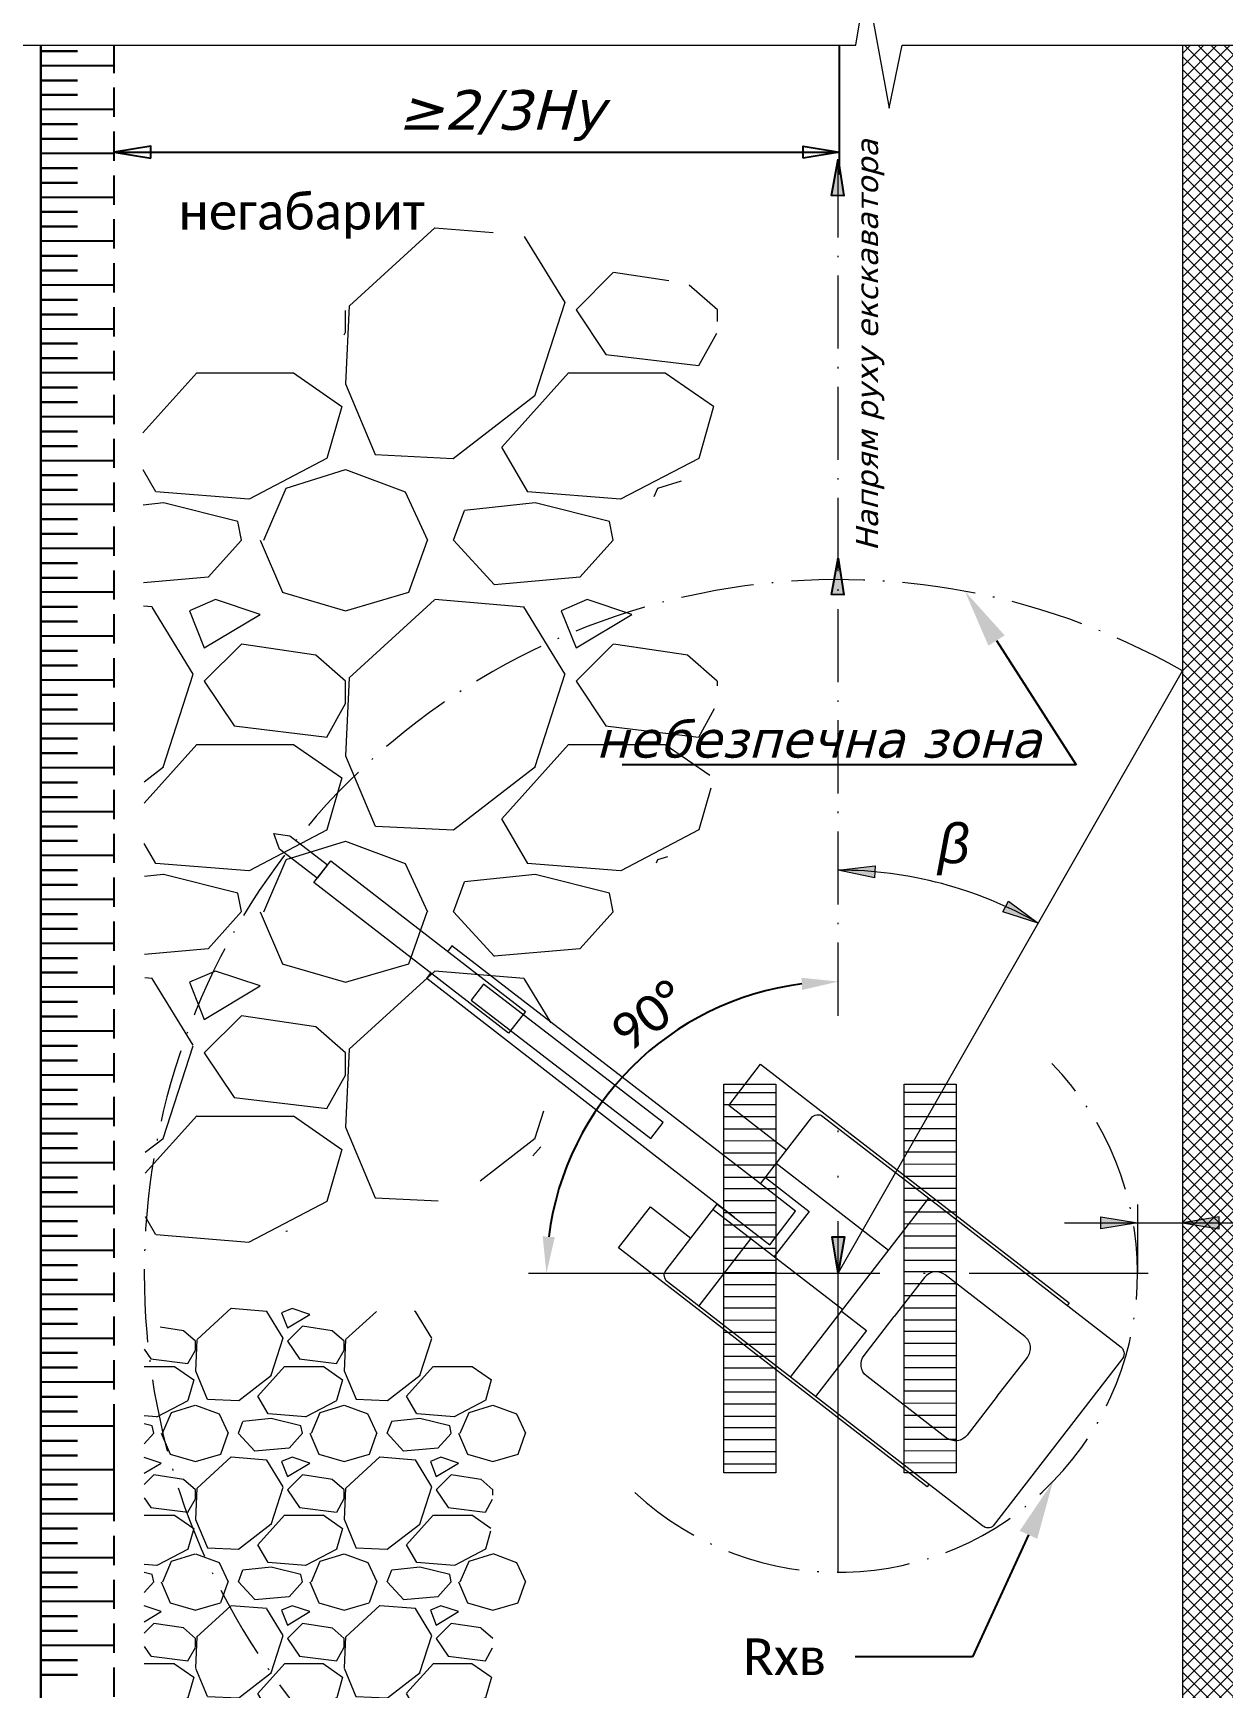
# Model space of a CAD drawing. Header units: millimetres. Extents: x -1138 to 1768, y 100 to 1081.
# Drawn here: x -378.8 to -297.5, y 165.4 to 278.5 of the extents above; entities that cross this region are included whole.
import ezdxf
from ezdxf import colors
from ezdxf.entities.mleader import LeaderData, LeaderLine
from ezdxf.math import Vec2, Vec3

# ---------------------------------------------------------------- set-up
doc = ezdxf.new("R2010")
doc.units = ezdxf.units.MM
for name, pattern in [('ACAD_ISO04W100', [30, 24, -3, 0, -3]), ('ACAD_ISO05W100', [33, 24, -3, 0, -3, 0, -3]), ('CENTER', [7.5, 5, -1.25, 0, -1.25]), ('JIS_02_2.0', [3, 2, -1])]:
    doc.linetypes.add(name, pattern=pattern)
doc.layers.add('ТРАНСПОРТ', color=7, linetype='Continuous')
doc.layers.add('Уступ', color=7, linetype='Continuous')
doc.styles.add('Arial_204I', font='ariali.ttf')
doc.styles.get("Standard").update_dxf_attribs({"font": 'calibri.ttf'})
doc.styles.add('стиль1', font='verdanai.ttf', dxfattribs={"height": 2.5})
doc.dimstyles.new('ISO-25', dxfattribs={"dimtxt": 2.5, "dimasz": 2.5, "dimexe": 1.25, "dimexo": 0.625, "dimtad": 1, "dimtxsty": 'Standard', "dimcen": 2.5, "dimadec": 0, "dimazin": 0, "dimtfac": 1, "dimtmove": 0, "dimatfit": 3, "dimfxl": 1, "dimarcsym": 0})

# ---------------------------------------------------------------- blocks, each defined once
blk = doc.blocks.new('A$C41F85E34')
at = {"layer": 'Уступ'}
h = blk.add_hatch(color=256, dxfattribs=at)
h.dxf.hatch_style = 1
h.paths.add_polyline_path([(-1.720662498809816, 1.813648412782413), (-2.022937234273627, 1.526871329647349), (2.273736754432321e-13, -1.70530256582424e-13)])
h.paths.add_polyline_path([(-1.418387763346004, 2.10042549591742), (-1.720662498809816, 1.813648412782385), (0, 2.842170943040401e-14)])
blk.add_lwpolyline([(0, 0), (-2.022937234273627, 1.526871329647349), (-1.418387763346004, 2.10042549591742), (0, 8.526512829121202e-14)], dxfattribs=at)
blk = doc.blocks.new('*D48')
at = {"color": 0, "lineweight": -2, "transparency": 16777216}
blk.add_arc((-323.8021399515753, 193.7548272816814), 19.93864909226224, 97.18872397422541, 172.8112760257746, dxfattribs=at)
at = {"color": 0, "lineweight": 20, "transparency": 16777216}
for points in [[(-326.3233440037932, 213.952592637792), (-326.2711004108675, 213.1208985525404), (-323.8021399515753, 213.6934763739436)], [(-343.1682112224343, 196.2237877409736), (-343.9999053076859, 196.2760313338994), (-343.7407890438375, 193.7548272816814)]]:
    blk.add_solid(points, dxfattribs=at)
at = {"layer": 'Defpoints', "color": 0, "lineweight": 20, "transparency": 16777216}
for p in [(-323.8021399515753, 269.9241574835062), (-323.8021399515753, 211.3619596713432), (-341.0695165826179, 203.7241518278125), (-344.971402949644, 193.7548272816814), (-302.6328769535065, 193.7548272816814)]:
    blk.add_point(p, dxfattribs=at)
at = {"color": 0, "lineweight": 20, "transparency": 16777216, "insert": (-336.7721724268692, 211.3266063665006), "char_height": 2.5, "attachment_point": 5, "rotation": 36.431672881922}
blk.add_mtext('90°', dxfattribs=at)

msp = doc.modelspace()

# ---------------------------------------------------------------- hatches: boundary and pattern name
at = {"lineweight": 5}
h = msp.add_hatch(dxfattribs=at)
h.set_pattern_fill('ANSI37', color=253, scale=0.2)
h.set_pattern_definition([(45, (0, 0), (-0.4490128060534576, 0.4490128060534577), []), (135, (0, 0), (-0.4490128060534577, -0.4490128060534576), [])])
h.paths.add_polyline_path([(-278.0115783455054, 277.6986142535955), (-300.2899283114382, 277.6986142535954), (-300.2899283114382, 113.8046490047884), (-278.0115783455054, 113.8046490047884), (-278.0115783455054, 127.6688335725346)])
h.paths.add_polyline_path([(-298.4664873226681, 196.5646600228701), (-283.2568719380527, 196.5646600228701), (-283.2568719380527, 202.6223523305624), (-298.4664873226681, 202.6223523305624)], flags=24)
at = {"lineweight": 20}
h = msp.add_hatch(dxfattribs=at)
h.set_pattern_fill('GRAVEL', color=256)
h.set_pattern_definition([(228.0127875, (270.2580445669964, 218.3080988570845), (-203.2000000159581, -228.5999999858178), [3.4172144, -338.30483639565]), (184.969741, (267.9720445669964, 215.7680988570845), (304.799999879405, 25.40000144697924), [5.864047199999996, -580.5404889352395]), (132.5104471, (262.1300445669964, 215.2600988570845), (254.0000001072749, -279.3999999024596), [4.1348152, -409.347227941]), (267.273689, (252.2240445669964, 208.9100988570845), (25.40000005319725, 507.9999999973313), [5.340045199999997, -528.6643742573796]), (292.83365418, (251.9700445669964, 203.5760988570845), (-127.0000000106341, 304.7999999955546), [5.236336999999997, -518.3980774534396]), (357.2736889999999, (254.0020445669964, 198.7500988570845), (-507.9999999973313, 25.40000005319728), [5.340045199999997, -528.6643742573796]), (37.69424047, (259.3360445669964, 198.4960988570845), (-330.1999999853589, -254.0000000190041), [7.061936599999999, -699.1311531424701]), (72.25532837, (264.9240445669964, 202.8140988570845), (177.8000000477929, 558.7999999847885), [6.6671952, -660.05256601905]), (121.42956562, (266.9560445669964, 209.1640988570845), (-203.2000000288312, 330.1999999822602), [5.35813, -530.4554569871201]), (175.2363583, (264.1620445669964, 213.7360988570845), (279.3999999959952, -25.40000004389256), [6.117132799999997, -299.7393694999998]), (222.3974378, (258.0660445669964, 214.2440988570845), (-304.7999999902466, -279.4000000106399), [7.9107792, -783.16772512177]), (138.81407483, (277.3700445669964, 208.6560988570845), (-177.7999999893351, 152.4000000123918), [2.7000454, -267.30565824344]), (171.4692344, (275.3380445669964, 210.4340988570845), (330.2000000088966, -50.79999994237343), [5.1368198, -508.5463899704]), (225, (270.2580445669964, 211.1960988570845), (-3.552713678800501e-15, -25.40000000000239), [3.5920934, -32.32893108428]), (203.19859051, (268.4800445669964, 214.2440988570845), (127.0000000034609, 50.79999999109334), [1.934413199999999, -191.5062236889399]), (291.80140949, (266.7020445669964, 213.4820988570845), (-25.40000000531496, 76.19999999822872), [2.7356562, -134.0475299]), (30.96375653, (267.7180445669964, 210.9420988570845), (76.20000000186383, 50.79999999721125), [4.443196599999997, -143.6629815290999]), (161.56505118, (271.5280445669964, 213.2280988570845), (50.80000000132583, -25.39999999733753), [3.2128714, -77.10898116828]), (16.389540334, (251.9700445669964, 213.4820988570845), (254.0000000000014, 76.20000000000243), [4.50088, -445.58826672539]), (70.34617594, (256.2880445669964, 214.7520988570845), (-101.6000000092932, -279.3999999967041), [3.7759894, -373.822156782]), (293.19859051, (271.5280445669964, 218.3080988570845), (-50.79999999113262, 127.0000000035529), [3.868800999999999, -189.5718358889399]), (343.6104596700001, (273.0520445669964, 214.7520988570845), (-254.0000000053229, 76.19999998222859), [4.500879999999997, -445.5882667253998]), (339.44395478, (251.9700445669964, 197.7340988570845), (-126.9999999999986, 50.8000000000021), [4.340351999999996, -212.6773431310599]), (294.7751406, (256.0340445669964, 196.2100988570845), (-127.0000001511693, 279.3999999312726), [3.6367212, -360.0359338072]), (66.80140949, (271.7820445669964, 192.9080988570845), (50.79999999202298, 127.000000003193), [3.868801, -189.57183588894]), (17.35402464, (273.3060445669964, 196.4640988570845), (-330.1999999934302, -101.6000000213246), [4.257827400000001, -421.523759802]), (69.44395478, (259.3360445669964, 192.9080988570845), (-50.80000000088461, -126.9999999996463), [2.170176, -214.84751913106]), (101.309932474, (270.2580445669964, 192.9080988570845), (-25.400000000004, 101.6000000000037), [1.295146, -128.21994964526]), (165.963756532, (270.0040445669964, 194.1780988570845), (76.19999999999513, -25.39999999999865), [5.236337000000001, -99.49054589069]), (186.00900596, (264.9240445669964, 195.4480988570845), (253.9999999986537, 25.40000001329354), [4.852669999999996, -480.4136486333698]), (303.69006753, (267.7180445669964, 208.6560988570845), (-25.40000000352969, 50.79999999823702), [3.6632388, -87.9177635968]), (353.15722659, (269.7500445669964, 205.6080988570845), (431.8000000026568, -50.79999997739394), [6.3955676, -633.1600906503099]), (60.9453959, (276.1000445669964, 204.8460988570845), (-101.6000000027969, -177.7999999984025), [2.6150824, -258.8939231811]), (90, (277.3700445669964, 207.1320988570845), (-25.4, 25.4), [1.524, -23.876]), (120.25643716, (264.4160445669964, 196.2100988570845), (101.5999999875716, -177.800000007098), [3.528669599999998, -349.3394077319998]), (48.01278749999999, (262.6380445669964, 199.2580988570845), (203.2000000167534, 228.599999985102), [6.8344288, -334.88762199565]), (0, (267.2100445669964, 204.3380988570845), (25.4, 25.4), [6.604, -18.796]), (325.3048465, (273.8140445669964, 204.3380988570845), (254.0000000962153, -177.7999998625458), [4.0160956, -397.5931672414]), (254.0546040999999, (277.1160445669964, 202.0520988570845), (-25.39999999822557, -101.6000000004475), [3.6982908, -181.21650038772]), (207.64597536, (276.1000445669964, 198.4960988570845), (-482.6000000177335, -253.9999999663075), [6.021450999999996, -596.1246442293796]), (175.42607874, (270.7660445669964, 195.7020988570845), (-330.1999999999883, 25.39999999999478), [6.370294599999999, -630.6584645624])])
h.paths.add_polyline_path([(-371.1293041430376, 195.9259680764737), (-364.9902718618628, 195.0740855008819), (-357.4309542656597, 198.4432306747115), (-353.420885921731, 197.6225650339086), (-344.1437844584966, 202.0384296224295), (-343.1677433815962, 213.9226486223199), (-339.4222410204361, 217.0707248187011), (-336.7968868688026, 221.4780314936354), (-332.3140765929697, 224.0234241546057), (-332.6588842423257, 228.9433530997551), (-331.6847021685749, 237.1054711150457), (-339.2561571751789, 240.7826226779791), (-338.5236633840864, 245.624942770902), (-333.3424845818822, 248.6071471773887), (-332.1685189675586, 253.1076981160734), (-333.0951695626786, 255.1950381231202), (-332.1057031263349, 257.9729214712972), (-331.964566964461, 260.8786923008031), (-339.5774485015731, 262.4667609352516), (-342.0282534563335, 260.7894161463221), (-345.13636090932, 264.6196063663931), (-351.6622275052327, 265.3669305622723), (-357.4543196109839, 259.7437037295274), (-357.743487966653, 254.9722716345516), (-367.2493342524344, 256.1180125090575), (-371.3093969342331, 251.6746452708237)])
h = msp.add_hatch(color=256, dxfattribs=at)
h.dxf.hatch_style = 1
h.paths.add_polyline_path([(-323.8021399515752, 221.3121649800562), (-321.2858131971028, 221.6150028506032), (-321.3236131717618, 220.7825272615555)])
h = msp.add_hatch(color=256, dxfattribs=at)
h.dxf.hatch_style = 1
h.paths.add_polyline_path([(-310.1376086942318, 217.685716244262), (-312.5525952595684, 218.4547747598217), (-312.1726310618012, 219.196442915306)])
h = msp.add_hatch(color=256, dxfattribs=at)
h.dxf.hatch_style = 1
h.paths.add_polyline_path([(-305.857927539731, 196.7832511518442), (-305.857927539731, 197.6165844851775), (-303.357927539731, 197.1999178185108)])
h = msp.add_hatch(color=256, dxfattribs=at)
h.dxf.hatch_style = 1
h.paths.add_polyline_path([(-297.7899283114382, 196.7832511518442), (-297.7899283114382, 197.6165844851775), (-300.2899283114382, 197.1999178185108)])
h = msp.add_hatch(dxfattribs=at)
h.set_pattern_fill('GRAVEL', color=256, scale=0.4)
h.set_pattern_definition([(228.0127875, (259.2852445669964, 203.0680988570845), (-81.28000000638323, -91.43999999432714), [1.36688576, -135.32193455826]), (184.969741, (258.3708445669964, 202.0520988570845), (121.919999951762, 10.1600005787917), [2.345618879999998, -232.2161955740959]), (132.5104471, (256.0340445669964, 201.8488988570845), (101.60000004291, -111.7599999609838), [1.65392608, -163.7388911764]), (267.273689, (252.0716445669964, 199.3088988570845), (10.1600000212789, 203.1999999989325), [2.136018079999999, -211.4657497029519]), (292.83365418, (251.9700445669964, 197.1752988570845), (-50.80000000425363, 121.9199999982218), [2.094534799999999, -207.3592309813759]), (357.2736889999999, (252.7828445669964, 195.2448988570845), (-203.1999999989325, 10.16000002127891), [2.136018079999999, -211.4657497029519]), (37.69424047, (254.9164445669964, 195.1432988570845), (-132.0799999941436, -101.6000000076017), [2.82477464, -279.652461256988]), (72.25532837, (257.1516445669964, 196.8704988570845), (71.12000001911717, 223.5199999939154), [2.66687808, -264.02102640762]), (121.42956562, (257.9644445669964, 199.4104988570845), (-81.28000001153248, 132.0799999929041), [2.143252, -212.182182794848]), (175.2363583, (256.8468445669964, 201.2392988570845), (111.7599999983981, -10.16000001755702), [2.446853119999998, -119.8957478]), (222.3974378, (254.4084445669964, 201.4424988570845), (-121.9199999960986, -111.760000004256), [3.16431168, -313.267090048708]), (138.81407483, (262.1300445669964, 199.2072988570845), (-71.11999999573403, 60.96000000495673), [1.08001816, -106.922263297376]), (171.4692344, (261.3172445669964, 199.9184988570845), (132.0800000035586, -20.31999997694937), [2.05472792, -203.41855598816]), (225, (259.2852445669964, 200.2232988570845), (-1.4210854715202e-15, -10.16000000000096), [1.43683736, -12.931572433712]), (203.19859051, (258.5740445669964, 201.4424988570845), (50.80000000138436, 20.31999999643734), [0.7737652799999996, -76.60248947557594]), (291.80140949, (257.8628445669964, 201.1376988570845), (-10.16000000212598, 30.47999999929149), [1.09426248, -53.61901196]), (30.96375653, (258.2692445669964, 200.1216988570845), (30.48000000074553, 20.3199999988845), [1.777278639999999, -57.46519261163998]), (161.56505118, (259.7932445669964, 201.0360988570845), (20.32000000053033, -10.15999999893501), [1.28514856, -30.843592467312]), (16.389540334, (251.9700445669964, 201.1376988570845), (101.6000000000006, 30.48000000000097), [1.800352, -178.235306690156]), (70.34617594, (253.6972445669964, 201.6456988570845), (-40.64000000371726, -111.7599999986816), [1.51039576, -149.5288627128]), (293.19859051, (259.7932445669964, 203.0680988570845), (-20.31999999645305, 50.80000000142115), [1.547520399999999, -75.82873435557593]), (343.6104596700001, (260.4028445669964, 201.6456988570845), (-101.6000000021291, 30.47999999289144), [1.800351999999999, -178.2353066901599]), (339.44395478, (251.9700445669964, 194.8384988570845), (-50.79999999999945, 20.32000000000084), [1.736140799999999, -85.07093725242396]), (294.7751406, (253.5956445669964, 194.2288988570845), (-50.80000006046772, 111.759999972509), [1.45468848, -144.01437352288]), (66.80140949, (259.8948445669964, 192.9080988570845), (20.31999999680919, 50.80000000127721), [1.5475204, -75.82873435557599]), (17.35402464, (260.5044445669964, 194.3304988570845), (-132.0799999973721, -40.64000000852985), [1.70313096, -168.6095039208]), (69.44395478, (254.9164445669964, 192.9080988570845), (-20.32000000035384, -50.79999999985853), [0.8680703999999999, -85.93900765242402]), (101.309932474, (259.2852445669964, 192.9080988570845), (-10.1600000000016, 40.64000000000148), [0.5180584, -51.28797985810401]), (165.963756532, (259.1836445669964, 193.4160988570845), (30.47999999999805, -10.15999999999946), [2.0945348, -39.796218356276]), (186.00900596, (257.1516445669964, 193.9240988570845), (101.5999999994615, 10.16000000531741), [1.941067999999999, -192.1654594533479]), (303.69006753, (258.2692445669964, 199.2072988570845), (-10.16000000141188, 20.31999999929481), [1.46529552, -35.16710543872]), (353.15722659, (259.0820445669964, 197.9880988570845), (172.7200000010627, -20.31999999095758), [2.55822704, -253.264036260124]), (60.9453959, (261.6220445669964, 197.6832988570845), (-40.64000000111875, -71.11999999936101), [1.04603296, -103.55756927244]), (90, (262.1300445669964, 198.5976988570845), (-10.16, 10.16), [0.6096, -9.5504]), (120.25643716, (256.9484445669964, 194.2288988570845), (40.63999999502866, -71.12000000283919), [1.411467839999999, -139.7357630927999]), (48.01278749999999, (256.2372445669964, 195.4480988570845), (81.28000000670136, 91.43999999404082), [2.73377152, -133.95504879826]), (0, (258.0660445669964, 197.4800988570845), (10.16, 10.16), [2.6416, -7.5184]), (325.3048465, (260.7076445669964, 197.4800988570845), (101.6000000384861, -71.11999994501831), [1.60643824, -159.03726689656]), (254.0546040999999, (262.0284445669964, 196.5656988570845), (-10.15999999929023, -40.64000000017899), [1.47931632, -72.486600155088]), (207.64597536, (261.6220445669964, 195.1432988570845), (-193.0400000070934, -101.599999986523), [2.408580399999998, -238.4498576917519]), (175.42607874, (259.4884445669964, 194.0256988570845), (-132.0799999999953, 10.15999999999791), [2.54811784, -252.26338582496])])
h.paths.add_polyline_path([(-371.2193505386354, 189.0220861687392), (-369.883814772405, 190.2891546147896), (-366.2680029086682, 191.387880294674), (-360.2072718410559, 191.5582135182938), (-357.6231738750562, 189.9425232734325), (-355.212365048586, 191.2196708641252), (-352.0631165588088, 191.1321404737639), (-350.9525092534564, 187.7427957377693), (-347.6941457196021, 187.3334275648851), (-347.1688564354695, 185.008878012676), (-345.8631343497987, 184.4989763146002), (-344.8643135416919, 183.1148530003704), (-345.6781789874417, 181.0663400802548), (-347.329123885786, 179.7703337875594), (-347.6336037476699, 174.9097274801113), (-345.8661874391341, 174.4324010660118), (-345.0275617020702, 172.9334360726787), (-344.9479379217905, 171.4284824220738), (-347.377216622755, 169.5080841034903), (-347.4852196580009, 166.5835332065287), (-347.5231134974051, 164.7804203407602), (-349.892218702736, 163.2257473454185), (-349.4502182220726, 161.0704079475242), (-347.4206310267123, 158.9047601537184), (-347.490437545594, 156.1428723562124), (-347.851840415758, 154.4003895475905), (-345.5483865010428, 154.0193773061267), (-344.7473617963246, 151.0384784458768), (-342.5447618186595, 150.857225098651), (-340.96233377215, 147.8141276487056), (-343.5553672884039, 144.3061296995136), (-349.4950078322167, 143.0751704516231), (-352.4238548556482, 143.2510217727502), (-355.6856913562096, 143.810052750676), (-357.5813650368073, 144.3719955574791), (-360.4938871823674, 142.7485894266727), (-364.4233644957308, 143.4202429067932), (-367.5978227954238, 144.4355428406764), (-371.2193505386354, 142.5619168098408)])
at = {"layer": 'Уступ'}
h = msp.add_hatch(dxfattribs=at)
h.set_pattern_fill('ANGLE', color=256)
h.set_pattern_definition([(0, (419.7635305702159, 129.1539702801931), (0, 6.985), [5.08, -1.905]), (90, (419.7635305702159, 129.1539702801931), (-6.985, 4.276937690724653e-16), [5.08, -1.905])])
h.paths.add_polyline_path([(-370.7716397964601, 270.8127568509106), (-373.27068798854, 270.3959315495907), (-370.7716397964601, 270.3958322776971)])
h.paths.add_polyline_path([(-370.7716397964601, 270.3958322776971), (-373.27068798854, 270.3959315495907), (-370.7716397964601, 269.9794235175773)])
h = msp.add_hatch(dxfattribs=at)
h.set_pattern_fill('ANGLE', color=256)
h.set_pattern_definition([(0, (419.7644816536612, 129.1541289148464), (0, 6.985), [5.08, -1.905]), (90, (419.7644816536612, 129.1541289148464), (-6.985, 4.276937690724653e-16), [5.08, -1.905])])
h.paths.add_polyline_path([(-370.7706887130148, 270.812915485564), (-373.2697369050946, 270.396090184244), (-370.7706887130148, 270.3959909123504)])
h.paths.add_polyline_path([(-370.7706887130148, 270.3959909123504), (-373.2697369050946, 270.396090184244), (-370.7706887130148, 269.9795821522306)])
h = msp.add_hatch(dxfattribs=at)
h.set_pattern_fill('ANGLE', color=256)
h.set_pattern_definition([(0, (469.323705211305, 129.1542875494998), (0, 6.985), [5.08, -1.905]), (90, (469.323705211305, 129.1542875494998), (-6.985, 4.276937690724653e-16), [5.08, -1.905])])
h.paths.add_polyline_path([(-326.2095615395308, 270.8130741202174), (-323.710513347451, 270.3962488188973), (-326.2095615395308, 270.3961495470038)])
h.paths.add_polyline_path([(-326.2095615395308, 270.3961495470038), (-323.710513347451, 270.3962488188973), (-326.2095615395308, 269.979740786884)])
h = msp.add_hatch(dxfattribs=at)
h.set_pattern_fill('ANGLE', color=256)
h.set_pattern_definition([(0, (469.3227541278595, 129.1541289148464), (0, 6.985), [5.08, -1.905]), (90, (469.3227541278595, 129.1541289148464), (-6.985, 4.276937690724653e-16), [5.08, -1.905])])
h.paths.add_polyline_path([(-326.2086104560855, 270.812915485564), (-323.7095622640056, 270.396090184244), (-326.2086104560855, 270.3959909123505)])
h.paths.add_polyline_path([(-326.2086104560855, 270.3959909123505), (-323.7095622640056, 270.396090184244), (-326.2086104560855, 269.9795821522307)])

# ---------------------------------------------------------------- linework, layer by layer
at = {"lineweight": 20}
for points in [[(-402.0705813969903, 277.6986142535955), (-322.6106642812399, 277.6986142535954), (-321.8985586136379, 281.9926161741565), (-320.3262328598144, 273.4046123330344), (-319.4479669261584, 277.6986142535954), (-240.154210076462, 277.6986142535955), (-240.154210076462, 197.4160604397596), (-235.860208155901, 196.5377945061037), (-244.4482119970231, 194.9654687522802), (-240.154210076462, 194.2533630846782), (-240.154210076462, 113.8046490047884), (-319.4479669261584, 113.8046490047884), (-320.3262328598144, 109.5106470842274), (-321.8985586136379, 118.0986509253494), (-322.6106642812399, 113.8046490047883), (-402.0705813969903, 113.8046490047884), (-402.0705813969902, 194.2533630846782), (-406.3645833175513, 194.9654687522802), (-397.7765794764293, 196.5377945061037), (-402.0705813969902, 197.4160604397596)], [(-361.9786237581636, 222.749037264931), (-362.3564952498712, 223.8214456563484), (-361.2677961604536, 223.6664238336375), (-358.6912768208445, 221.670034181661), (-359.4021044185545, 220.7526476129545)], [(-323.8021399515752, 221.3121649800562), (-321.2858131971028, 221.6150028506032), (-321.3236131717618, 220.7825272615555)], [(-310.1376086942318, 217.685716244262), (-312.5525952595684, 218.4547747598217), (-312.1726310618012, 219.196442915306), (-310.137608694232, 217.685716244262)], [(-331.6258269841708, 206.6864229240346), (-328.0676389890125, 206.6864229240346), (-328.0676389890125, 180.1109940192322), (-331.6258269841708, 180.1109940192322)], [(-319.3118738883318, 206.6852898841761), (-315.7536858931735, 206.6852898841761), (-315.7536858931735, 180.1098609793737), (-319.3118738883318, 180.1098609793737)], [(-305.857927539731, 196.7832511518442), (-305.857927539731, 197.6165844851775), (-303.357927539731, 197.1999178185108)], [(-297.7899283114382, 196.7832511518442), (-297.7899283114382, 197.6165844851775), (-300.2899283114382, 197.1999178185108)]]:
    msp.add_lwpolyline(points, close=True, dxfattribs=at)
for points in [[(-300.2899283114382, 277.6986142535955), (-300.2899283114382, 113.8046490047884)], [(-303.357927539731, 198.4499178185108), (-303.357927539731, 193.7548272816814)], [(-300.2899283114382, 198.4499178185108), (-300.2899283114382, 193.7548272816814)], [(-308.357927539731, 197.1999178185108), (-287.5477727861995, 197.1999178185108)]]:
    msp.add_lwpolyline(points, dxfattribs=at)
at = {"linetype": 'CENTER', "lineweight": 20}
msp.add_lwpolyline([(-323.8021399515752, 211.3619596713431), (-323.8021399515752, 269.9241574835062)], dxfattribs=at)
at = {"lineweight": 15}
msp.add_lwpolyline([(-323.8021399515749, 193.7548272816814), (-300.2899283114382, 234.932099697992)], dxfattribs=at)
at = {"color": 1, "linetype": 'CENTER', "lineweight": 20}
for centre, radius, start, end in [((-323.8021399515745, 193.7548272816809), 47.41721058706071, 60.27364451224305, 299.7263554877571), ((-323.8021399515752, 193.7548272816814), 20.44421241184423, 227.1590057156257, 44.51768948454015)]:
    msp.add_arc(centre, radius, start, end, dxfattribs=at)
at = {"lineweight": 20}
msp.add_arc((-323.8021399515753, 193.7548272816801), 27.5573376983761, 60.2736445122428, 89.9999999999999, dxfattribs=at)
at = {"layer": 'ТРАНСПОРТ', "lineweight": 20}
for points in [[(-345.1819884130412, 211.6576420312321), (-346.3335396864015, 210.1714621547601), (-359.6224662563797, 220.4682509590718), (-358.4709149830194, 221.9544308355438)], [(-336.6160568897865, 202.976905606376), (-335.772887043355, 204.0650916795482), (-348.0489569204231, 213.5228399281692), (-348.8921267668547, 212.4346538549967)], [(-327.0664213988757, 186.6621545464874), (-323.5752647145823, 191.1732509724303), (-321.8660389316265, 189.8488774108292), (-325.3598338045288, 185.3398227532137)]]:
    msp.add_lwpolyline(points, close=True, dxfattribs=at)
for points in [[(-329.1278406903459, 199.8572487793803), (-350.1983574074436, 216.129284193009), (-350.4486697228783, 215.8062337699509)], [(-330.898148472671, 197.5725083061438), (-351.916144474465, 213.9123263986581), (-351.6658321590303, 214.2353768217161)], [(-317.6111696133048, 179.3307143498695), (-317.733105199464, 179.1544519742885), (-338.8162106685579, 195.4908932789225), (-336.6368470944024, 198.3035568244844), (-333.870420296822, 196.1600193214909), (-332.0722810860268, 198.4806787415279), (-328.4884796858615, 195.7038068896309), (-326.7204828730343, 197.9919250813546), (-329.1278406903459, 199.8572487793803), (-327.3388704980488, 202.1751031333187), (-331.2787543164288, 205.2284620129364), (-329.1082011944934, 208.0473720385054), (-308.0272921812848, 191.7301088917715), (-308.1589717509173, 191.5599591993774)], [(-331.6258269841708, 206.1119514568531), (-328.0676389890125, 206.1119514568531)], [(-319.3123318726805, 206.1287487932229), (-315.7541438775222, 206.1287487932229)], [(-331.6258269841708, 205.285979120209), (-328.0676389890125, 205.2967709769532)], [(-319.3123318726805, 205.3027764565788), (-315.7541438775222, 205.3135683133228)], [(-331.6258269841708, 204.4600067835649), (-328.0665133925256, 204.4618077021396)], [(-331.6258269841708, 203.6340344469209), (-328.0660945180546, 203.6339492866321)], [(-319.3123318726805, 204.4768041199347), (-315.7530182810353, 204.4786050385094)], [(-319.3123318726805, 203.6508317832906), (-315.7525994065643, 203.6507466230019)], [(-331.6258269841708, 202.8080621102768), (-328.0676389890125, 202.8188539670207)], [(-319.3122290968638, 202.824859758362), (-315.7521824410508, 202.8266610478477)], [(-331.6258269841708, 201.9820897736327), (-328.0665133925256, 201.9838906922073)], [(-319.3123008745958, 202.0447745560543), (-315.751787738682, 202.0465760815666)], [(-331.6258269841708, 201.1561174369886), (-328.0660945180546, 201.1560322766998)], [(-331.6257242083541, 200.3301454120599), (-328.065677552541, 200.3319467015456)], [(-328.7835175423202, 200.3016285872426), (-325.79665709708, 197.9872903274414), (-328.1882624589632, 194.9007097786471)], [(-320.3745042782905, 195.3178669710695), (-328.0556868254384, 201.2463700260998)], [(-319.3102654902116, 201.2188032492609), (-315.7520774950533, 201.2295951060049)], [(-319.3102654902116, 200.3928309126168), (-315.7509518985664, 200.3946318311915)], [(-331.6257959860861, 199.5500602097522), (-328.0652828501723, 199.5518617352645)], [(-319.3102654902116, 199.5668585759727), (-315.7505330240954, 199.5667734156839)], [(-332.3515756905233, 198.1191428647692), (-323.499181896221, 191.2758343039359)], [(-331.6257959860861, 198.7240878731081), (-328.0676079909279, 198.7348797298521)], [(-319.3101627143949, 198.7408865510441), (-315.7501160585819, 198.7426878405298)], [(-331.6257959860861, 197.898115536464), (-328.066482394441, 197.8999164550387)], [(-331.6257959860861, 197.0721431998199), (-328.0660635199699, 197.0720580395312)], [(-319.3102344921269, 197.9608013487364), (-315.7497213562131, 197.9626028742487)], [(-319.3081991077426, 197.134830041943), (-315.7500111125843, 197.145621898687)], [(-329.7917123010557, 196.1032281872778), (-333.3374927671923, 191.5173196685778)], [(-331.6256932102694, 196.2461711748913), (-328.0656465544564, 196.247972464377)], [(-319.3081991077426, 196.3088577052989), (-315.7488855160974, 196.3106586238736)], [(-331.6257649880015, 195.4660859725836), (-328.0652518520876, 195.4678874980959)], [(-331.6257649880015, 194.6401136359395), (-328.0675769928432, 194.6509054926835)], [(-319.3081991077426, 195.4828853686548), (-315.7484666416264, 195.482800208366)], [(-319.3080963319259, 194.6569133437262), (-315.7480496761128, 194.6587146332118)], [(-331.6257649880015, 193.8141412992954), (-328.0664513963563, 193.8159422178701)], [(-319.3081681096579, 193.8768281414185), (-315.747654973744, 193.8786296669308)], [(-331.6257649880015, 192.9881689626513), (-328.0660325218853, 192.9880838023626)], [(-319.3081681096579, 193.0508558047744), (-315.7499801144996, 193.0616476615184)], [(-331.6257339899169, 191.382111735415), (-328.065220854003, 191.3839132609273)], [(-331.6256622121848, 192.1621969377227), (-328.0656155563718, 192.1639982272084)], [(-319.3081681096579, 192.2248834681303), (-315.7488545180128, 192.226684386705)], [(-319.3081681096579, 191.3989111314862), (-315.7484356435417, 191.3988259711974)], [(-331.6257339899169, 190.5561393987709), (-328.0675459947586, 190.5669312555149)], [(-319.3080653338412, 190.5729391065576), (-315.7480186780282, 190.5747403960432)], [(-331.6257339899169, 189.7301670621268), (-328.0664203982717, 189.7319679807015)], [(-319.3081371115733, 189.7928539042499), (-315.7476239756594, 189.7946554297622)], [(-319.3040663428047, 188.9668836273072), (-315.7458783476465, 188.9776754840511)], [(-331.6257339899169, 188.9041947254827), (-328.0660015238007, 188.9041095651939)], [(-331.6256312141002, 188.0782227005541), (-328.0655845582871, 188.0800239900398)], [(-319.3040663428047, 188.1409112906631), (-315.7447527511596, 188.1427122092377)], [(-331.6257029918322, 187.2981374982464), (-328.0651898559183, 187.2999390237587)], [(-319.3040663428047, 187.314938954019), (-315.7443338766885, 187.3148537937302)], [(-331.6257029918322, 186.4721651616023), (-328.0675149966739, 186.4829570183463)], [(-331.6257029918322, 185.6461928249582), (-328.0663894001871, 185.6479937435329)], [(-319.3040353447201, 185.7088817267827), (-315.7435222088062, 185.710683252295)], [(-319.303963566988, 186.4889669290903), (-315.743916911175, 186.490768218576)], [(-331.6257029918322, 184.8202204883141), (-328.065970525716, 184.8201353280253)], [(-319.3019999603358, 184.8829104199893), (-315.7438119651775, 184.8937022767332)], [(-331.6256002160155, 183.9942484633855), (-328.0655535602025, 183.9960497528712)], [(-319.3019999603358, 184.0569380833452), (-315.7426863686907, 184.0587390019198)], [(-331.6256719937476, 183.2141632610778), (-328.0651588578337, 183.2159647865901)], [(-331.6256719937476, 182.3881909244337), (-328.0674839985893, 182.3989827811777)], [(-319.3019999603358, 183.2309657467011), (-315.7422674942196, 183.2308805864123)], [(-319.3018971845191, 182.4049937217724), (-315.7418505287061, 182.4067950112581)], [(-331.6256719937476, 181.5622185877896), (-328.0663584021024, 181.5640195063643)], [(-319.3019689622512, 181.6249085194648), (-315.7414558263373, 181.626710044977)], [(-331.6256719937476, 180.7362462511455), (-328.0659395276314, 180.7361610908567)], [(-319.3019689622512, 180.7989361828207), (-315.7437809670929, 180.8097280395646)]]:
    msp.add_lwpolyline(points, dxfattribs=at)
at = {"layer": 'ТРАНСПОРТ', "linetype": 'ACAD_ISO05W100', "lineweight": 20}
msp.add_lwpolyline([(-323.8021399515752, 173.3106148698372), (-323.8021399515752, 205.8711681599852)], dxfattribs=at)
at = {"layer": 'ТРАНСПОРТ', "lineweight": 20}
for points in [[(-327.3388704980488, 202.1751031333187), (-325.6365257224637, 204.3807224706246, -0.4142135624047811), (-324.8536480787707, 204.4800401179971), (-317.613443663073, 198.87681516885)], [(-327.0664213483669, 186.6621546118122), (-335.4724627719806, 193.1715793356084, -0.4142135623731323), (-335.5717804198441, 193.9544569828304), (-333.870420296822, 196.1600193214909)], [(-312.9419150813876, 185.349053724526), (-310.8827973615186, 188.0065292441581, 0.4142135623731258), (-311.063591162791, 189.4316478289978), (-316.4905717359754, 193.6365857301259, 0.4142135623730766), (-317.9156903208151, 193.4557919288532), (-319.9748080406841, 190.7983164092211)], [(-312.9419150813876, 185.349053724526), (-315.001032801257, 182.6915782048935, -0.4142135623731258), (-316.4261513860964, 182.5107844036211), (-321.8530327286861, 186.715850370704, -0.4142135623730766), (-322.0338265299588, 188.1409689555433), (-319.9747088100894, 190.7984444751757)]]:
    msp.add_lwpolyline(points, format="xyb", dxfattribs=at)
msp.add_lwpolyline([(-327.0664213483669, 186.6621546118122), (-317.613443663073, 198.87681516885), (-304.4725315602871, 188.7070074781669, -0.4142135623731276), (-304.4541998117267, 187.8255217745017), (-313.2160937506758, 176.4900897035329, -0.414213562373137), (-313.9406087030843, 176.4978590715697)], format="xyb", close=True, dxfattribs=at)
at = {"layer": 'ТРАНСПОРТ', "linetype": 'ACAD_ISO04W100', "lineweight": 20}
msp.add_lwpolyline([(-344.9714029496439, 193.7548272816814), (-302.6328769535065, 193.7548272816814)], dxfattribs=at)
at = {"layer": 'Уступ', "lineweight": 30}
for p, q in [((-375.7708036844679, 277.3049255161466), (-378.2718704638412, 277.3049255161466)), ((-375.7708036844679, 275.3049255161466), (-378.2718704638412, 275.3049255161466)), ((-375.7708036844679, 275.3049255161466), (-378.2718704638412, 275.3049255161466)), ((-375.7708036844679, 274.3049255161466), (-378.2718704638412, 274.3049255161466)), ((-375.7708036844679, 274.3049255161466), (-378.2718704638412, 274.3049255161466)), ((-375.7708036844679, 272.3049255161466), (-378.2718704638412, 272.3049255161466)), ((-375.7708036844679, 271.3049255161466), (-378.2718704638412, 271.3049255161466)), ((-375.7708036844679, 269.3049255161466), (-378.2718704638412, 269.3049255161466)), ((-375.7708036844679, 268.3049255161466), (-378.2718704638412, 268.3049255161466)), ((-375.7708036844679, 266.3049255161466), (-378.2718704638412, 266.3049255161466)), ((-375.7708036844679, 265.3049255161466), (-378.2718704638412, 265.3049255161466)), ((-375.7708036844679, 263.3049255161466), (-378.2718704638412, 263.3049255161466)), ((-375.7708036844679, 262.3049255161466), (-378.2718704638412, 262.3049255161466)), ((-375.7708036844679, 260.3049255161466), (-378.2718704638412, 260.3049255161466)), ((-375.7708036844679, 260.3049255161466), (-378.2718704638412, 260.3049255161466)), ((-375.7708036844679, 259.3049255161466), (-378.2718704638412, 259.3049255161466)), ((-375.7708036844679, 259.3049255161466), (-378.2718704638412, 259.3049255161466)), ((-375.7708036844679, 257.3049255161466), (-378.2718704638412, 257.3049255161466)), ((-375.7708036844679, 256.3049255161466), (-378.2718704638412, 256.3049255161466)), ((-375.7708036844679, 254.3049255161466), (-378.2718704638412, 254.3049255161466)), ((-375.7708036844679, 253.3049255161466), (-378.2718704638412, 253.3049255161466)), ((-375.7708036844679, 251.3049255161466), (-378.2718704638412, 251.3049255161466)), ((-375.7708036844679, 250.3049255161466), (-378.2718704638412, 250.3049255161466)), ((-375.7708036844679, 248.3049255161466), (-378.2718704638412, 248.3049255161466)), ((-375.7708036844679, 247.3049255161466), (-378.2718704638412, 247.3049255161466)), ((-375.7708036844679, 245.3049255161466), (-378.2718704638412, 245.3049255161466)), ((-375.7708036844679, 245.3049255161466), (-378.2718704638412, 245.3049255161466)), ((-375.7708036844679, 244.3049255161466), (-378.2718704638412, 244.3049255161466)), ((-375.7708036844679, 244.3049255161466), (-378.2718704638412, 244.3049255161466)), ((-375.7708036844679, 242.3049255161466), (-378.2718704638412, 242.3049255161466)), ((-375.7708036844679, 241.3049255161466), (-378.2718704638412, 241.3049255161466)), ((-375.7708036844679, 239.3049255161466), (-378.2718704638412, 239.3049255161466)), ((-375.7708036844679, 238.3049255161466), (-378.2718704638412, 238.3049255161466)), ((-375.7708036844679, 236.3049255161466), (-378.2718704638412, 236.3049255161466)), ((-375.7708036844679, 235.3049255161466), (-378.2718704638412, 235.3049255161466)), ((-375.7708036844679, 233.3049255161466), (-378.2718704638412, 233.3049255161466)), ((-375.7708036844679, 232.3049255161466), (-378.2718704638412, 232.3049255161466)), ((-375.7708036844679, 230.3049255161466), (-378.2718704638412, 230.3049255161466)), ((-375.7708036844679, 230.3049255161466), (-378.2718704638412, 230.3049255161466)), ((-375.7708036844679, 229.3049255161466), (-378.2718704638412, 229.3049255161466)), ((-375.7708036844679, 229.3049255161466), (-378.2718704638412, 229.3049255161466)), ((-375.7708036844679, 227.3049255161466), (-378.2718704638412, 227.3049255161466)), ((-375.7708036844679, 226.3049255161466), (-378.2718704638412, 226.3049255161466)), ((-375.7708036844679, 224.3049255161466), (-378.2718704638412, 224.3049255161466)), ((-375.7708036844679, 223.3049255161466), (-378.2718704638412, 223.3049255161466)), ((-375.7708036844679, 221.3049255161466), (-378.2718704638412, 221.3049255161466)), ((-375.7708036844679, 220.3049255161466), (-378.2718704638412, 220.3049255161466)), ((-375.7708036844679, 218.3049255161466), (-378.2718704638412, 218.3049255161466)), ((-375.7708036844679, 217.3049255161466), (-378.2718704638412, 217.3049255161466)), ((-375.7708036844679, 215.3049255161466), (-378.2718704638412, 215.3049255161466)), ((-375.7708036844679, 215.3049255161466), (-378.2718704638412, 215.3049255161466)), ((-375.7708036844679, 214.3049255161466), (-378.2718704638412, 214.3049255161466)), ((-375.7708036844679, 214.3049255161466), (-378.2718704638412, 214.3049255161466)), ((-375.7708036844679, 212.3049255161466), (-378.2718704638412, 212.3049255161466)), ((-375.7708036844679, 211.3049255161466), (-378.2718704638412, 211.3049255161466)), ((-375.7708036844679, 209.3049255161466), (-378.2718704638412, 209.3049255161466)), ((-375.7708036844679, 208.3049255161466), (-378.2718704638412, 208.3049255161466)), ((-375.7708036844679, 206.3049255161466), (-378.2718704638412, 206.3049255161466)), ((-375.7708036844679, 205.3049255161466), (-378.2718704638412, 205.3049255161466)), ((-375.7708036844679, 203.3049255161466), (-378.2718704638412, 203.3049255161466)), ((-375.7708036844679, 202.3049255161466), (-378.2718704638412, 202.3049255161466)), ((-375.7708036844679, 200.3049255161466), (-378.2718704638412, 200.3049255161466)), ((-375.7708036844679, 199.3049255161466), (-378.2718704638412, 199.3049255161466)), ((-375.7708036844679, 197.3049255161466), (-378.2718704638412, 197.3049255161466)), ((-375.7708036844679, 196.3049255161466), (-378.2718704638412, 196.3049255161466)), ((-375.7708036844679, 194.3049255161466), (-378.2718704638412, 194.3049255161466)), ((-375.7708036844679, 193.3049255161466), (-378.2718704638412, 193.3049255161466)), ((-375.7708036844679, 191.3049255161466), (-378.2718704638412, 191.3049255161466)), ((-375.7708036844679, 190.3049255161466), (-378.2718704638412, 190.3049255161466)), ((-375.7708036844679, 188.3049255161466), (-378.2718704638412, 188.3049255161466)), ((-375.7708036844679, 187.3049255161466), (-378.2718704638412, 187.3049255161466)), ((-375.7708036844679, 185.3049255161466), (-378.2718704638412, 185.3049255161466)), ((-375.7708036844679, 184.3049255161466), (-378.2718704638412, 184.3049255161466)), ((-375.7708036844679, 182.3049255161466), (-378.2718704638412, 182.3049255161466)), ((-375.7708036844679, 181.3049255161466), (-378.2718704638412, 181.3049255161466)), ((-375.7708036844679, 179.3049255161466), (-378.2718704638412, 179.3049255161466)), ((-375.7708036844679, 179.3049255161466), (-378.2718704638412, 179.3049255161466)), ((-375.7708036844679, 178.3049255161466), (-378.2718704638412, 178.3049255161466)), ((-375.7708036844679, 178.3049255161466), (-378.2718704638412, 178.3049255161466)), ((-375.7708036844679, 176.3049255161466), (-378.2718704638412, 176.3049255161466)), ((-375.7708036844679, 175.3049255161466), (-378.2718704638412, 175.3049255161466)), ((-375.7708036844679, 173.3049255161466), (-378.2718704638412, 173.3049255161466)), ((-375.7708036844679, 172.3049255161466), (-378.2718704638412, 172.3049255161466)), ((-375.7708036844679, 170.3049255161466), (-378.2718704638412, 170.3049255161466)), ((-375.7708036844679, 169.3049255161466), (-378.2718704638412, 169.3049255161466)), ((-375.7708036844679, 167.3049255161466), (-378.2718704638412, 167.3049255161466)), ((-375.7708036844679, 166.3049255161466), (-378.2718704638412, 166.3049255161466))]:
    msp.add_line(p, q, dxfattribs=at)
at = {"layer": 'Уступ'}
for p, q in [((-323.7114651553708, 268.872330648758), (-323.7114651553708, 277.6558626680037)), ((-373.2697369050943, 276.3049255161466), (-378.2718704638412, 276.3049255161466)), ((-373.2697369050943, 273.3049255161466), (-378.2718704638412, 273.3049255161466)), ((-373.2697369050943, 270.396090184244), (-323.7095622640056, 270.396090184244)), ((-373.2697369050943, 270.3049255161466), (-378.2718704638412, 270.3049255161466)), ((-373.2697369050943, 267.3049255161466), (-378.2718704638412, 267.3049255161466)), ((-373.2697369050943, 264.3049255161466), (-378.2718704638412, 264.3049255161466)), ((-373.2697369050943, 261.3049255161466), (-378.2718704638412, 261.3049255161466)), ((-373.2697369050943, 258.3049255161466), (-378.2718704638412, 258.3049255161466)), ((-373.2697369050943, 255.3049255161466), (-378.2718704638412, 255.3049255161466)), ((-373.2697369050943, 252.3049255161466), (-378.2718704638412, 252.3049255161466)), ((-373.2697369050943, 249.3049255161466), (-378.2718704638412, 249.3049255161466)), ((-373.2697369050943, 246.3049255161466), (-378.2718704638412, 246.3049255161466)), ((-373.2697369050943, 243.3049255161466), (-378.2718704638412, 243.3049255161466)), ((-373.2697369050943, 240.3049255161466), (-378.2718704638412, 240.3049255161466)), ((-373.2697369050943, 237.3049255161466), (-378.2718704638412, 237.3049255161466)), ((-373.2697369050943, 234.3049255161466), (-378.2718704638412, 234.3049255161466)), ((-373.2697369050943, 231.3049255161466), (-378.2718704638412, 231.3049255161466)), ((-373.2697369050943, 228.3049255161466), (-378.2718704638412, 228.3049255161466)), ((-373.2697369050943, 225.3049255161466), (-378.2718704638412, 225.3049255161466)), ((-373.2697369050943, 222.3049255161466), (-378.2718704638412, 222.3049255161466)), ((-373.2697369050943, 219.3049255161466), (-378.2718704638412, 219.3049255161466)), ((-373.2697369050943, 216.3049255161466), (-378.2718704638412, 216.3049255161466)), ((-373.2697369050943, 213.3049255161466), (-378.2718704638412, 213.3049255161466)), ((-373.2697369050943, 210.3049255161466), (-378.2718704638412, 210.3049255161466)), ((-373.2697369050943, 207.3049255161466), (-378.2718704638412, 207.3049255161466)), ((-373.2697369050943, 204.3049255161466), (-378.2718704638412, 204.3049255161466)), ((-373.2697369050943, 201.3049255161466), (-378.2718704638412, 201.3049255161466)), ((-373.2697369050943, 198.3049255161466), (-378.2718704638412, 198.3049255161466)), ((-373.2697369050943, 195.3049255161466), (-378.2718704638412, 195.3049255161466)), ((-373.2697369050943, 192.3049255161466), (-378.2718704638412, 192.3049255161466)), ((-373.2697369050943, 189.3049255161466), (-378.2718704638412, 189.3049255161466)), ((-373.2697369050943, 186.3049255161466), (-378.2718704638412, 186.3049255161466)), ((-373.2697369050943, 183.3049255161466), (-378.2718704638412, 183.3049255161466)), ((-373.2697369050943, 178.17645693783), (-373.2697369050943, 183.0186602605179)), ((-373.2697369050943, 180.3049255161466), (-378.2718704638412, 180.3049255161466)), ((-373.2697369050943, 180.3049255161466), (-378.2718704638412, 180.3049255161466)), ((-373.2697369050943, 177.3049255161466), (-378.2718704638412, 177.3049255161466)), ((-373.2697369050943, 174.3049255161466), (-378.2718704638412, 174.3049255161466)), ((-373.2697369050943, 171.3049255161466), (-378.2718704638412, 171.3049255161466)), ((-373.2697369050943, 168.3049255161466), (-378.2718704638412, 168.3049255161466))]:
    msp.add_line(p, q, dxfattribs=at)
at = {"layer": 'Уступ', "lineweight": 30}
msp.add_lwpolyline([(-378.2718704638412, 113.8046490047884), (-378.2718704638412, 195.7509896796051), (-378.2718704638412, 277.6986142535955)], dxfattribs=at)
at = {"layer": 'Уступ', "linetype": 'JIS_02_2.0'}
msp.add_lwpolyline([(-373.2697369050943, 113.8046490047884), (-373.2697369050943, 277.6986142535955)], dxfattribs=at)
at = {"layer": 'Уступ'}
for points in [[(-370.7716397964601, 269.9794235175773), (-370.7716397964601, 270.8127568509106), (-373.27068798854, 270.3959315495907), (-370.7716397964601, 269.9794235175773)], [(-370.7706887130148, 269.9795821522306), (-370.7706887130148, 270.812915485564), (-373.2697369050946, 270.396090184244), (-370.7706887130148, 269.9795821522306)], [(-326.2095615395308, 269.979740786884), (-326.2095615395308, 270.8130741202174), (-323.710513347451, 270.3962488188973), (-326.2095615395308, 269.979740786884)], [(-326.2086104560855, 269.9795821522307), (-326.2086104560855, 270.812915485564), (-323.7095622640056, 270.396090184244), (-326.2086104560855, 269.9795821522307)]]:
    msp.add_lwpolyline(points, dxfattribs=at)

# ---------------------------------------------------------------- block references
for p, rotation in [((-323.8021399515754, 269.9241574835077), 135.5424366738535), ((-323.8021399515754, 242.6469519333549), 135.5424366738535), ((-323.8021399515751, 193.7548272816807), 316.4139787433944)]:
    msp.add_blockref('A$C41F85E34', p, dxfattribs=dict(at, rotation=rotation))

# ---------------------------------------------------------------- texts
at = {"lineweight": 20, "insert": (-368.8852036010662, 267.6067295350078), "char_height": 2.5, "attachment_point": 1}
msp.add_mtext_dynamic_manual_height_columns('негабарит', width=7.87891695043254, gutter_width=12.5, heights=[0], dxfattribs=at)
at = {"layer": 'ТРАНСПОРТ', "color": 0, "insert": (-322.5855262892692, 243.1190145126623), "char_height": 1.5, "attachment_point": 1, "rotation": 90, "style": 'стиль1'}
msp.add_mtext_dynamic_manual_height_columns('Напрям руху екскаватора', width=30.36130884952991, gutter_width=12.5, heights=[0], dxfattribs=at)
at = {"layer": 'ТРАНСПОРТ', "linetype": 'JIS_02_2.0', "insert": (-316.9895097937329, 224.4895385067832), "char_height": 2.5, "attachment_point": 1, "style": 'Arial_204I'}
msp.add_mtext_dynamic_manual_height_columns('{\\H1.0833x;β}', width=2.78970611361234, gutter_width=12.5, heights=[0], dxfattribs=at)
at = {"layer": 'Уступ', "insert": (-353.8637017785709, 274.636382483018), "char_height": 2.5, "attachment_point": 1, "style": 'стиль1'}
msp.add_mtext_dynamic_manual_height_columns('{\\H1.0833x;≥2/3Hу}', width=3.903780625796571, gutter_width=12.5, heights=[0], dxfattribs=at)

# ---------------------------------------------------------------- dimensions: what is measured, and where the dimension line sits
at = {"lineweight": 20}
dim = msp.add_angular_dim_2l(base=(-341.0695165826179, 203.7241518278125), line1=((-344.9714029496439, 193.7548272816814), (-302.6328769535065, 193.7548272816814)), line2=((-323.8021399515752, 211.3619596713431), (-323.8021399515752, 269.9241574835062)), dimstyle='ISO-25', dxfattribs=at)
dim.commit()
dim.dimension.update_dxf_attribs({"geometry": '*D48', "text_midpoint": (-335.6429806330138, 209.7967791448793), "dimtype": 162})

# ---------------------------------------------------------------- leaders
ml = msp.add_multileader_mtext('Standard', dxfattribs=at)
ml.set_content('Rхв', color=256)
ml.set_leader_properties()
ml.build(insert=Vec2(0, 0))
ctx = ml.context
ctx.base_point, ctx.char_height, ctx.plane_origin = Vec3(-332.3569614341845, 167.5422225205768), 2.5, Vec3(-328.5753868460449, 173.8756438169351)
ctx.text_align_type = 2
notes = []
notes.append((ctx, [(0, (1, 1, 0), (-314.6441374232704, 167.5422225205768), (-1, 0), 8, [(0, [(-309.1359310804501, 179.5116486164699)], 0, [])])]))
ctx.mtext.insert, ctx.mtext.alignment, ctx.mtext.flow_direction = Vec3(-324.6441374232704, 168.7922225205768), 3, 5
at = {"layer": 'ТРАНСПОРТ', "linetype": 'ACAD_ISO04W100'}
ml = msp.add_multileader_mtext('Standard', dxfattribs=at)
ml.set_content('{\\C256;небезпечна зона}', color=256, style='стиль1')
ml.set_leader_properties()
ml.build(insert=Vec2(0, 0))
ml.multileader.update_dxf_attribs({"text_right_attachment_type": 6, "dogleg_length": 0.36})
ctx = ml.context
ctx.base_point, ctx.char_height, ctx.plane_origin = Vec3(-341.7489881864554, 230.2349438789637), 2.5, Vec3(-264.9920109217346, 251.631202798698)
ctx.right_attachment, ctx.text_align_type = 6, 2
notes.append((ctx, [(1, (1, 1, 0), (-307.5417752918953, 228.5109680562639), (-1, 0), 0.36, [(0, [(-315.1518778803691, 240.3763333272511)], 0, [])])]))
ctx.mtext.insert, ctx.mtext.alignment, ctx.mtext.flow_direction = Vec3(-309.9017752918953, 231.5109680562639), 3, 5
for ctx, leaders in notes:
    for number, flags, end, landing, length, lines in leaders:
        leader = LeaderData()
        leader.index, (leader.has_last_leader_line, leader.has_dogleg_vector, leader.attachment_direction) = number, flags
        leader.last_leader_point, leader.dogleg_vector, leader.dogleg_length = Vec3(end), Vec3(landing), length
        for number, points, colour, breaks in lines:
            line = LeaderLine()
            line.index, line.vertices, line.color, line.breaks = number, Vec3.list(points), colors.encode_raw_color(colour), breaks
            leader.lines.append(line)
        ctx.leaders.append(leader)

doc.saveas('drawing.dxf')
